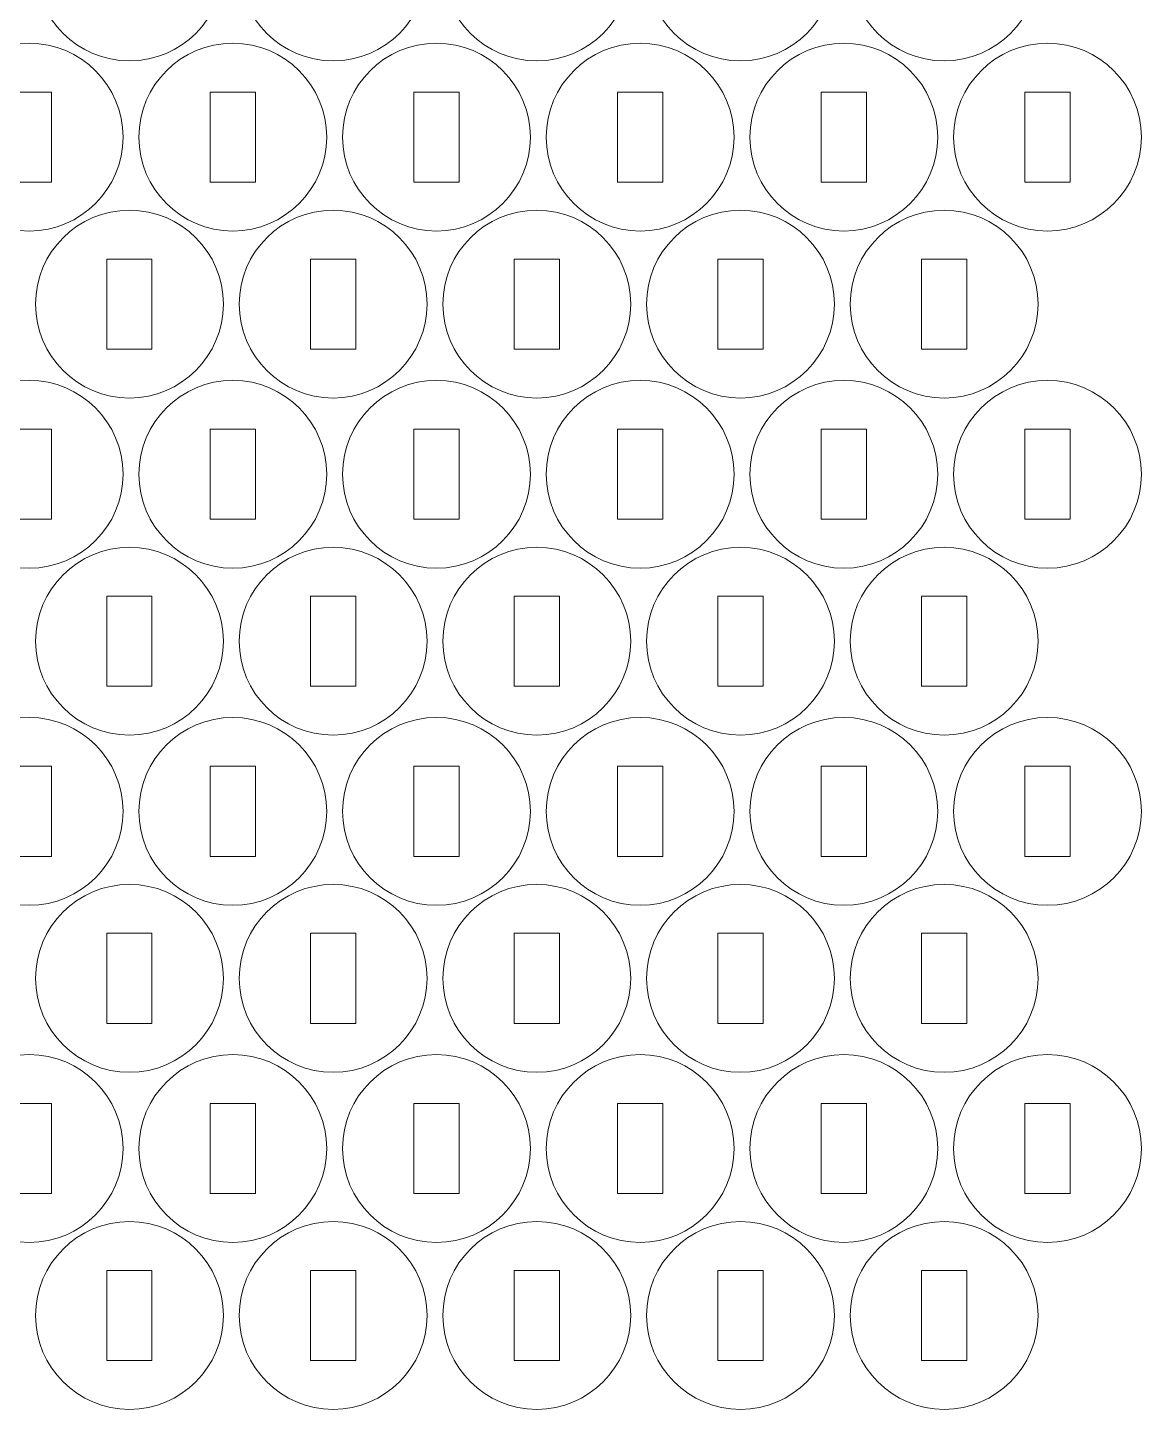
# Model space of a CAD drawing. Header units: millimetres. Extents: x -491 to 491, y -426 to 426.
# Drawn here: x -247.4 to -173.2, y -425.5 to -333.6 of the extents above; entities that cross this region are included whole.
import ezdxf

# ---------------------------------------------------------------- set-up
doc = ezdxf.new("R2010")
doc.units = ezdxf.units.MM
doc.header["$MEASUREMENT"] = 0
doc.layers.add('Camada 1', color=7, linetype='Continuous')

msp = doc.modelspace()

# ---------------------------------------------------------------- linework, layer by layer
at = {"layer": 'Camada 1', "lineweight": 20}
for points in [[(-240.6048, -323.2851), (-244.0566, -323.2851), (-246.8548, -326.0833), (-246.8548, -329.5351), (-246.8548, -329.5351), (-246.8548, -332.9869), (-244.0566, -335.7851), (-240.6048, -335.7851), (-240.6048, -335.7851), (-237.153, -335.7851), (-234.3548, -332.9869), (-234.3548, -329.5351), (-234.3548, -329.5351), (-234.3548, -326.0833), (-237.153, -323.2851), (-240.6048, -323.2851)], [(-227.0464, -323.2851), (-230.4982, -323.2851), (-233.2964, -326.0833), (-233.2964, -329.5351), (-233.2964, -329.5351), (-233.2964, -332.9869), (-230.4982, -335.7851), (-227.0464, -335.7851), (-227.0464, -335.7851), (-223.5946, -335.7851), (-220.7964, -332.9869), (-220.7964, -329.5351), (-220.7964, -329.5351), (-220.7964, -326.0833), (-223.5946, -323.2851), (-227.0464, -323.2851)], [(-213.488, -323.2851), (-216.9398, -323.2851), (-219.738, -326.0833), (-219.738, -329.5351), (-219.738, -329.5351), (-219.738, -332.9869), (-216.9398, -335.7851), (-213.488, -335.7851), (-213.488, -335.7851), (-210.0362, -335.7851), (-207.238, -332.9869), (-207.238, -329.5351), (-207.238, -329.5351), (-207.238, -326.0833), (-210.0362, -323.2851), (-213.488, -323.2851)], [(-199.9296, -323.2851), (-203.3814, -323.2851), (-206.1796, -326.0833), (-206.1796, -329.5351), (-206.1796, -329.5351), (-206.1796, -332.9869), (-203.3814, -335.7851), (-199.9296, -335.7851), (-199.9296, -335.7851), (-196.4778, -335.7851), (-193.6796, -332.9869), (-193.6796, -329.5351), (-193.6796, -329.5351), (-193.6796, -326.0833), (-196.4778, -323.2851), (-199.9296, -323.2851)], [(-186.3712, -323.2851), (-189.823, -323.2851), (-192.6212, -326.0833), (-192.6212, -329.5351), (-192.6212, -329.5351), (-192.6212, -332.9869), (-189.823, -335.7851), (-186.3712, -335.7851), (-186.3712, -335.7851), (-182.9194, -335.7851), (-180.1212, -332.9869), (-180.1212, -329.5351), (-180.1212, -329.5351), (-180.1212, -326.0833), (-182.9194, -323.2851), (-186.3712, -323.2851)], [(-247.284, -334.6093), (-250.7358, -334.6093), (-253.534, -337.4075), (-253.534, -340.8593), (-253.534, -340.8593), (-253.534, -344.3111), (-250.7358, -347.1093), (-247.284, -347.1093), (-247.284, -347.1093), (-243.8322, -347.1093), (-241.034, -344.3111), (-241.034, -340.8593), (-241.034, -340.8593), (-241.034, -337.4075), (-243.8322, -334.6093), (-247.284, -334.6093)], [(-233.7256, -334.6093), (-237.1774, -334.6093), (-239.9756, -337.4075), (-239.9756, -340.8593), (-239.9756, -340.8593), (-239.9756, -344.3111), (-237.1774, -347.1093), (-233.7256, -347.1093), (-233.7256, -347.1093), (-230.2738, -347.1093), (-227.4756, -344.3111), (-227.4756, -340.8593), (-227.4756, -340.8593), (-227.4756, -337.4075), (-230.2738, -334.6093), (-233.7256, -334.6093)], [(-220.1672, -334.6093), (-223.619, -334.6093), (-226.4172, -337.4075), (-226.4172, -340.8593), (-226.4172, -340.8593), (-226.4172, -344.3111), (-223.619, -347.1093), (-220.1672, -347.1093), (-220.1672, -347.1093), (-216.7154, -347.1093), (-213.9172, -344.3111), (-213.9172, -340.8593), (-213.9172, -340.8593), (-213.9172, -337.4075), (-216.7154, -334.6093), (-220.1672, -334.6093)], [(-206.6088, -334.6093), (-210.0606, -334.6093), (-212.8588, -337.4075), (-212.8588, -340.8593), (-212.8588, -340.8593), (-212.8588, -344.3111), (-210.0606, -347.1093), (-206.6088, -347.1093), (-206.6088, -347.1093), (-203.157, -347.1093), (-200.3588, -344.3111), (-200.3588, -340.8593), (-200.3588, -340.8593), (-200.3588, -337.4075), (-203.157, -334.6093), (-206.6088, -334.6093)], [(-193.0504, -334.6093), (-196.5022, -334.6093), (-199.3004, -337.4075), (-199.3004, -340.8593), (-199.3004, -340.8593), (-199.3004, -344.3111), (-196.5022, -347.1093), (-193.0504, -347.1093), (-193.0504, -347.1093), (-189.5986, -347.1093), (-186.8004, -344.3111), (-186.8004, -340.8593), (-186.8004, -340.8593), (-186.8004, -337.4075), (-189.5986, -334.6093), (-193.0504, -334.6093)], [(-179.492, -334.6093), (-182.9438, -334.6093), (-185.742, -337.4075), (-185.742, -340.8593), (-185.742, -340.8593), (-185.742, -344.3111), (-182.9438, -347.1093), (-179.492, -347.1093), (-179.492, -347.1093), (-176.0402, -347.1093), (-173.242, -344.3111), (-173.242, -340.8593), (-173.242, -340.8593), (-173.242, -337.4075), (-176.0402, -334.6093), (-179.492, -334.6093)], [(-245.784, -337.8593), (-245.784, -337.8593), (-248.784, -337.8593), (-248.784, -337.8593), (-248.784, -337.8593), (-248.784, -337.8593), (-248.784, -343.8593), (-248.784, -343.8593), (-248.784, -343.8593), (-248.784, -343.8593), (-245.784, -343.8593), (-245.784, -343.8593), (-245.784, -343.8593), (-245.784, -343.8593), (-245.784, -337.8593), (-245.784, -337.8593)], [(-232.2256, -337.8593), (-232.2256, -337.8593), (-235.2256, -337.8593), (-235.2256, -337.8593), (-235.2256, -337.8593), (-235.2256, -337.8593), (-235.2256, -343.8593), (-235.2256, -343.8593), (-235.2256, -343.8593), (-235.2256, -343.8593), (-232.2256, -343.8593), (-232.2256, -343.8593), (-232.2256, -343.8593), (-232.2256, -343.8593), (-232.2256, -337.8593), (-232.2256, -337.8593)], [(-218.6672, -337.8593), (-218.6672, -337.8593), (-221.6672, -337.8593), (-221.6672, -337.8593), (-221.6672, -337.8593), (-221.6672, -337.8593), (-221.6672, -343.8593), (-221.6672, -343.8593), (-221.6672, -343.8593), (-221.6672, -343.8593), (-218.6672, -343.8593), (-218.6672, -343.8593), (-218.6672, -343.8593), (-218.6672, -343.8593), (-218.6672, -337.8593), (-218.6672, -337.8593)], [(-205.1088, -337.8593), (-205.1088, -337.8593), (-208.1088, -337.8593), (-208.1088, -337.8593), (-208.1088, -337.8593), (-208.1088, -337.8593), (-208.1088, -343.8593), (-208.1088, -343.8593), (-208.1088, -343.8593), (-208.1088, -343.8593), (-205.1088, -343.8593), (-205.1088, -343.8593), (-205.1088, -343.8593), (-205.1088, -343.8593), (-205.1088, -337.8593), (-205.1088, -337.8593)], [(-191.5504, -337.8593), (-191.5504, -337.8593), (-194.5504, -337.8593), (-194.5504, -337.8593), (-194.5504, -337.8593), (-194.5504, -337.8593), (-194.5504, -343.8593), (-194.5504, -343.8593), (-194.5504, -343.8593), (-194.5504, -343.8593), (-191.5504, -343.8593), (-191.5504, -343.8593), (-191.5504, -343.8593), (-191.5504, -343.8593), (-191.5504, -337.8593), (-191.5504, -337.8593)], [(-177.992, -337.8593), (-177.992, -337.8593), (-180.992, -337.8593), (-180.992, -337.8593), (-180.992, -337.8593), (-180.992, -337.8593), (-180.992, -343.8593), (-180.992, -343.8593), (-180.992, -343.8593), (-180.992, -343.8593), (-177.992, -343.8593), (-177.992, -343.8593), (-177.992, -343.8593), (-177.992, -343.8593), (-177.992, -337.8593), (-177.992, -337.8593)], [(-240.6048, -345.7218), (-244.0566, -345.7218), (-246.8548, -348.52), (-246.8548, -351.9718), (-246.8548, -351.9718), (-246.8548, -355.4236), (-244.0566, -358.2218), (-240.6048, -358.2218), (-240.6048, -358.2218), (-237.153, -358.2218), (-234.3548, -355.4236), (-234.3548, -351.9718), (-234.3548, -351.9718), (-234.3548, -348.52), (-237.153, -345.7218), (-240.6048, -345.7218)], [(-227.0464, -345.7218), (-230.4982, -345.7218), (-233.2964, -348.52), (-233.2964, -351.9718), (-233.2964, -351.9718), (-233.2964, -355.4236), (-230.4982, -358.2218), (-227.0464, -358.2218), (-227.0464, -358.2218), (-223.5946, -358.2218), (-220.7964, -355.4236), (-220.7964, -351.9718), (-220.7964, -351.9718), (-220.7964, -348.52), (-223.5946, -345.7218), (-227.0464, -345.7218)], [(-213.488, -345.7218), (-216.9398, -345.7218), (-219.738, -348.52), (-219.738, -351.9718), (-219.738, -351.9718), (-219.738, -355.4236), (-216.9398, -358.2218), (-213.488, -358.2218), (-213.488, -358.2218), (-210.0362, -358.2218), (-207.238, -355.4236), (-207.238, -351.9718), (-207.238, -351.9718), (-207.238, -348.52), (-210.0362, -345.7218), (-213.488, -345.7218)], [(-199.9296, -345.7218), (-203.3814, -345.7218), (-206.1796, -348.52), (-206.1796, -351.9718), (-206.1796, -351.9718), (-206.1796, -355.4236), (-203.3814, -358.2218), (-199.9296, -358.2218), (-199.9296, -358.2218), (-196.4778, -358.2218), (-193.6796, -355.4236), (-193.6796, -351.9718), (-193.6796, -351.9718), (-193.6796, -348.52), (-196.4778, -345.7218), (-199.9296, -345.7218)], [(-186.3712, -345.7218), (-189.823, -345.7218), (-192.6212, -348.52), (-192.6212, -351.9718), (-192.6212, -351.9718), (-192.6212, -355.4236), (-189.823, -358.2218), (-186.3712, -358.2218), (-186.3712, -358.2218), (-182.9194, -358.2218), (-180.1212, -355.4236), (-180.1212, -351.9718), (-180.1212, -351.9718), (-180.1212, -348.52), (-182.9194, -345.7218), (-186.3712, -345.7218)], [(-239.1048, -348.9718), (-239.1048, -348.9718), (-242.1048, -348.9718), (-242.1048, -348.9718), (-242.1048, -348.9718), (-242.1048, -348.9718), (-242.1048, -354.9718), (-242.1048, -354.9718), (-242.1048, -354.9718), (-242.1048, -354.9718), (-239.1048, -354.9718), (-239.1048, -354.9718), (-239.1048, -354.9718), (-239.1048, -354.9718), (-239.1048, -348.9718), (-239.1048, -348.9718)], [(-225.5464, -348.9718), (-225.5464, -348.9718), (-228.5464, -348.9718), (-228.5464, -348.9718), (-228.5464, -348.9718), (-228.5464, -348.9718), (-228.5464, -354.9718), (-228.5464, -354.9718), (-228.5464, -354.9718), (-228.5464, -354.9718), (-225.5464, -354.9718), (-225.5464, -354.9718), (-225.5464, -354.9718), (-225.5464, -354.9718), (-225.5464, -348.9718), (-225.5464, -348.9718)], [(-211.988, -348.9718), (-211.988, -348.9718), (-214.988, -348.9718), (-214.988, -348.9718), (-214.988, -348.9718), (-214.988, -348.9718), (-214.988, -354.9718), (-214.988, -354.9718), (-214.988, -354.9718), (-214.988, -354.9718), (-211.988, -354.9718), (-211.988, -354.9718), (-211.988, -354.9718), (-211.988, -354.9718), (-211.988, -348.9718), (-211.988, -348.9718)], [(-198.4296, -348.9718), (-198.4296, -348.9718), (-201.4296, -348.9718), (-201.4296, -348.9718), (-201.4296, -348.9718), (-201.4296, -348.9718), (-201.4296, -354.9718), (-201.4296, -354.9718), (-201.4296, -354.9718), (-201.4296, -354.9718), (-198.4296, -354.9718), (-198.4296, -354.9718), (-198.4296, -354.9718), (-198.4296, -354.9718), (-198.4296, -348.9718), (-198.4296, -348.9718)], [(-184.8712, -348.9718), (-184.8712, -348.9718), (-187.8712, -348.9718), (-187.8712, -348.9718), (-187.8712, -348.9718), (-187.8712, -348.9718), (-187.8712, -354.9718), (-187.8712, -354.9718), (-187.8712, -354.9718), (-187.8712, -354.9718), (-184.8712, -354.9718), (-184.8712, -354.9718), (-184.8712, -354.9718), (-184.8712, -354.9718), (-184.8712, -348.9718), (-184.8712, -348.9718)], [(-247.284, -357.046), (-250.7358, -357.046), (-253.534, -359.8442), (-253.534, -363.296), (-253.534, -363.296), (-253.534, -366.7478), (-250.7358, -369.546), (-247.284, -369.546), (-247.284, -369.546), (-243.8322, -369.546), (-241.034, -366.7478), (-241.034, -363.296), (-241.034, -363.296), (-241.034, -359.8442), (-243.8322, -357.046), (-247.284, -357.046)], [(-233.7256, -357.046), (-237.1774, -357.046), (-239.9756, -359.8442), (-239.9756, -363.296), (-239.9756, -363.296), (-239.9756, -366.7478), (-237.1774, -369.546), (-233.7256, -369.546), (-233.7256, -369.546), (-230.2738, -369.546), (-227.4756, -366.7478), (-227.4756, -363.296), (-227.4756, -363.296), (-227.4756, -359.8442), (-230.2738, -357.046), (-233.7256, -357.046)], [(-220.1672, -357.046), (-223.619, -357.046), (-226.4172, -359.8442), (-226.4172, -363.296), (-226.4172, -363.296), (-226.4172, -366.7478), (-223.619, -369.546), (-220.1672, -369.546), (-220.1672, -369.546), (-216.7154, -369.546), (-213.9172, -366.7478), (-213.9172, -363.296), (-213.9172, -363.296), (-213.9172, -359.8442), (-216.7154, -357.046), (-220.1672, -357.046)], [(-206.6088, -357.046), (-210.0606, -357.046), (-212.8588, -359.8442), (-212.8588, -363.296), (-212.8588, -363.296), (-212.8588, -366.7478), (-210.0606, -369.546), (-206.6088, -369.546), (-206.6088, -369.546), (-203.157, -369.546), (-200.3588, -366.7478), (-200.3588, -363.296), (-200.3588, -363.296), (-200.3588, -359.8442), (-203.157, -357.046), (-206.6088, -357.046)], [(-193.0504, -357.046), (-196.5022, -357.046), (-199.3004, -359.8442), (-199.3004, -363.296), (-199.3004, -363.296), (-199.3004, -366.7478), (-196.5022, -369.546), (-193.0504, -369.546), (-193.0504, -369.546), (-189.5986, -369.546), (-186.8004, -366.7478), (-186.8004, -363.296), (-186.8004, -363.296), (-186.8004, -359.8442), (-189.5986, -357.046), (-193.0504, -357.046)], [(-179.492, -357.046), (-182.9438, -357.046), (-185.742, -359.8442), (-185.742, -363.296), (-185.742, -363.296), (-185.742, -366.7478), (-182.9438, -369.546), (-179.492, -369.546), (-179.492, -369.546), (-176.0402, -369.546), (-173.242, -366.7478), (-173.242, -363.296), (-173.242, -363.296), (-173.242, -359.8442), (-176.0402, -357.046), (-179.492, -357.046)], [(-245.784, -360.296), (-245.784, -360.296), (-248.784, -360.296), (-248.784, -360.296), (-248.784, -360.296), (-248.784, -360.296), (-248.784, -366.296), (-248.784, -366.296), (-248.784, -366.296), (-248.784, -366.296), (-245.784, -366.296), (-245.784, -366.296), (-245.784, -366.296), (-245.784, -366.296), (-245.784, -360.296), (-245.784, -360.296)], [(-232.2256, -360.296), (-232.2256, -360.296), (-235.2256, -360.296), (-235.2256, -360.296), (-235.2256, -360.296), (-235.2256, -360.296), (-235.2256, -366.296), (-235.2256, -366.296), (-235.2256, -366.296), (-235.2256, -366.296), (-232.2256, -366.296), (-232.2256, -366.296), (-232.2256, -366.296), (-232.2256, -366.296), (-232.2256, -360.296), (-232.2256, -360.296)], [(-218.6672, -360.296), (-218.6672, -360.296), (-221.6672, -360.296), (-221.6672, -360.296), (-221.6672, -360.296), (-221.6672, -360.296), (-221.6672, -366.296), (-221.6672, -366.296), (-221.6672, -366.296), (-221.6672, -366.296), (-218.6672, -366.296), (-218.6672, -366.296), (-218.6672, -366.296), (-218.6672, -366.296), (-218.6672, -360.296), (-218.6672, -360.296)], [(-205.1088, -360.296), (-205.1088, -360.296), (-208.1088, -360.296), (-208.1088, -360.296), (-208.1088, -360.296), (-208.1088, -360.296), (-208.1088, -366.296), (-208.1088, -366.296), (-208.1088, -366.296), (-208.1088, -366.296), (-205.1088, -366.296), (-205.1088, -366.296), (-205.1088, -366.296), (-205.1088, -366.296), (-205.1088, -360.296), (-205.1088, -360.296)], [(-191.5504, -360.296), (-191.5504, -360.296), (-194.5504, -360.296), (-194.5504, -360.296), (-194.5504, -360.296), (-194.5504, -360.296), (-194.5504, -366.296), (-194.5504, -366.296), (-194.5504, -366.296), (-194.5504, -366.296), (-191.5504, -366.296), (-191.5504, -366.296), (-191.5504, -366.296), (-191.5504, -366.296), (-191.5504, -360.296), (-191.5504, -360.296)], [(-177.992, -360.296), (-177.992, -360.296), (-180.992, -360.296), (-180.992, -360.296), (-180.992, -360.296), (-180.992, -360.296), (-180.992, -366.296), (-180.992, -366.296), (-180.992, -366.296), (-180.992, -366.296), (-177.992, -366.296), (-177.992, -366.296), (-177.992, -366.296), (-177.992, -366.296), (-177.992, -360.296), (-177.992, -360.296)], [(-240.6048, -368.1585), (-244.0566, -368.1585), (-246.8548, -370.9567), (-246.8548, -374.4085), (-246.8548, -374.4085), (-246.8548, -377.8603), (-244.0566, -380.6585), (-240.6048, -380.6585), (-240.6048, -380.6585), (-237.153, -380.6585), (-234.3548, -377.8603), (-234.3548, -374.4085), (-234.3548, -374.4085), (-234.3548, -370.9567), (-237.153, -368.1585), (-240.6048, -368.1585)], [(-227.0464, -368.1585), (-230.4982, -368.1585), (-233.2964, -370.9567), (-233.2964, -374.4085), (-233.2964, -374.4085), (-233.2964, -377.8603), (-230.4982, -380.6585), (-227.0464, -380.6585), (-227.0464, -380.6585), (-223.5946, -380.6585), (-220.7964, -377.8603), (-220.7964, -374.4085), (-220.7964, -374.4085), (-220.7964, -370.9567), (-223.5946, -368.1585), (-227.0464, -368.1585)], [(-213.488, -368.1585), (-216.9398, -368.1585), (-219.738, -370.9567), (-219.738, -374.4085), (-219.738, -374.4085), (-219.738, -377.8603), (-216.9398, -380.6585), (-213.488, -380.6585), (-213.488, -380.6585), (-210.0362, -380.6585), (-207.238, -377.8603), (-207.238, -374.4085), (-207.238, -374.4085), (-207.238, -370.9567), (-210.0362, -368.1585), (-213.488, -368.1585)], [(-199.9296, -368.1585), (-203.3814, -368.1585), (-206.1796, -370.9567), (-206.1796, -374.4085), (-206.1796, -374.4085), (-206.1796, -377.8603), (-203.3814, -380.6585), (-199.9296, -380.6585), (-199.9296, -380.6585), (-196.4778, -380.6585), (-193.6796, -377.8603), (-193.6796, -374.4085), (-193.6796, -374.4085), (-193.6796, -370.9567), (-196.4778, -368.1585), (-199.9296, -368.1585)], [(-186.3712, -368.1585), (-189.823, -368.1585), (-192.6212, -370.9567), (-192.6212, -374.4085), (-192.6212, -374.4085), (-192.6212, -377.8603), (-189.823, -380.6585), (-186.3712, -380.6585), (-186.3712, -380.6585), (-182.9194, -380.6585), (-180.1212, -377.8603), (-180.1212, -374.4085), (-180.1212, -374.4085), (-180.1212, -370.9567), (-182.9194, -368.1585), (-186.3712, -368.1585)], [(-239.1048, -371.4085), (-239.1048, -371.4085), (-242.1048, -371.4085), (-242.1048, -371.4085), (-242.1048, -371.4085), (-242.1048, -371.4085), (-242.1048, -377.4085), (-242.1048, -377.4085), (-242.1048, -377.4085), (-242.1048, -377.4085), (-239.1048, -377.4085), (-239.1048, -377.4085), (-239.1048, -377.4085), (-239.1048, -377.4085), (-239.1048, -371.4085), (-239.1048, -371.4085)], [(-225.5464, -371.4085), (-225.5464, -371.4085), (-228.5464, -371.4085), (-228.5464, -371.4085), (-228.5464, -371.4085), (-228.5464, -371.4085), (-228.5464, -377.4085), (-228.5464, -377.4085), (-228.5464, -377.4085), (-228.5464, -377.4085), (-225.5464, -377.4085), (-225.5464, -377.4085), (-225.5464, -377.4085), (-225.5464, -377.4085), (-225.5464, -371.4085), (-225.5464, -371.4085)], [(-211.988, -371.4085), (-211.988, -371.4085), (-214.988, -371.4085), (-214.988, -371.4085), (-214.988, -371.4085), (-214.988, -371.4085), (-214.988, -377.4085), (-214.988, -377.4085), (-214.988, -377.4085), (-214.988, -377.4085), (-211.988, -377.4085), (-211.988, -377.4085), (-211.988, -377.4085), (-211.988, -377.4085), (-211.988, -371.4085), (-211.988, -371.4085)], [(-198.4296, -371.4085), (-198.4296, -371.4085), (-201.4296, -371.4085), (-201.4296, -371.4085), (-201.4296, -371.4085), (-201.4296, -371.4085), (-201.4296, -377.4085), (-201.4296, -377.4085), (-201.4296, -377.4085), (-201.4296, -377.4085), (-198.4296, -377.4085), (-198.4296, -377.4085), (-198.4296, -377.4085), (-198.4296, -377.4085), (-198.4296, -371.4085), (-198.4296, -371.4085)], [(-184.8712, -371.4085), (-184.8712, -371.4085), (-187.8712, -371.4085), (-187.8712, -371.4085), (-187.8712, -371.4085), (-187.8712, -371.4085), (-187.8712, -377.4085), (-187.8712, -377.4085), (-187.8712, -377.4085), (-187.8712, -377.4085), (-184.8712, -377.4085), (-184.8712, -377.4085), (-184.8712, -377.4085), (-184.8712, -377.4085), (-184.8712, -371.4085), (-184.8712, -371.4085)], [(-247.284, -379.4827), (-250.7358, -379.4827), (-253.534, -382.2809), (-253.534, -385.7327), (-253.534, -385.7327), (-253.534, -389.1845), (-250.7358, -391.9827), (-247.284, -391.9827), (-247.284, -391.9827), (-243.8322, -391.9827), (-241.034, -389.1845), (-241.034, -385.7327), (-241.034, -385.7327), (-241.034, -382.2809), (-243.8322, -379.4827), (-247.284, -379.4827)], [(-233.7256, -379.4827), (-237.1774, -379.4827), (-239.9756, -382.2809), (-239.9756, -385.7327), (-239.9756, -385.7327), (-239.9756, -389.1845), (-237.1774, -391.9827), (-233.7256, -391.9827), (-233.7256, -391.9827), (-230.2738, -391.9827), (-227.4756, -389.1845), (-227.4756, -385.7327), (-227.4756, -385.7327), (-227.4756, -382.2809), (-230.2738, -379.4827), (-233.7256, -379.4827)], [(-220.1672, -379.4827), (-223.619, -379.4827), (-226.4172, -382.2809), (-226.4172, -385.7327), (-226.4172, -385.7327), (-226.4172, -389.1845), (-223.619, -391.9827), (-220.1672, -391.9827), (-220.1672, -391.9827), (-216.7154, -391.9827), (-213.9172, -389.1845), (-213.9172, -385.7327), (-213.9172, -385.7327), (-213.9172, -382.2809), (-216.7154, -379.4827), (-220.1672, -379.4827)], [(-206.6088, -379.4827), (-210.0606, -379.4827), (-212.8588, -382.2809), (-212.8588, -385.7327), (-212.8588, -385.7327), (-212.8588, -389.1845), (-210.0606, -391.9827), (-206.6088, -391.9827), (-206.6088, -391.9827), (-203.157, -391.9827), (-200.3588, -389.1845), (-200.3588, -385.7327), (-200.3588, -385.7327), (-200.3588, -382.2809), (-203.157, -379.4827), (-206.6088, -379.4827)], [(-193.0504, -379.4827), (-196.5022, -379.4827), (-199.3004, -382.2809), (-199.3004, -385.7327), (-199.3004, -385.7327), (-199.3004, -389.1845), (-196.5022, -391.9827), (-193.0504, -391.9827), (-193.0504, -391.9827), (-189.5986, -391.9827), (-186.8004, -389.1845), (-186.8004, -385.7327), (-186.8004, -385.7327), (-186.8004, -382.2809), (-189.5986, -379.4827), (-193.0504, -379.4827)], [(-179.492, -379.4827), (-182.9438, -379.4827), (-185.742, -382.2809), (-185.742, -385.7327), (-185.742, -385.7327), (-185.742, -389.1845), (-182.9438, -391.9827), (-179.492, -391.9827), (-179.492, -391.9827), (-176.0402, -391.9827), (-173.242, -389.1845), (-173.242, -385.7327), (-173.242, -385.7327), (-173.242, -382.2809), (-176.0402, -379.4827), (-179.492, -379.4827)], [(-245.784, -382.7327), (-245.784, -382.7327), (-248.784, -382.7327), (-248.784, -382.7327), (-248.784, -382.7327), (-248.784, -382.7327), (-248.784, -388.7327), (-248.784, -388.7327), (-248.784, -388.7327), (-248.784, -388.7327), (-245.784, -388.7327), (-245.784, -388.7327), (-245.784, -388.7327), (-245.784, -388.7327), (-245.784, -382.7327), (-245.784, -382.7327)], [(-232.2256, -382.7327), (-232.2256, -382.7327), (-235.2256, -382.7327), (-235.2256, -382.7327), (-235.2256, -382.7327), (-235.2256, -382.7327), (-235.2256, -388.7327), (-235.2256, -388.7327), (-235.2256, -388.7327), (-235.2256, -388.7327), (-232.2256, -388.7327), (-232.2256, -388.7327), (-232.2256, -388.7327), (-232.2256, -388.7327), (-232.2256, -382.7327), (-232.2256, -382.7327)], [(-218.6672, -382.7327), (-218.6672, -382.7327), (-221.6672, -382.7327), (-221.6672, -382.7327), (-221.6672, -382.7327), (-221.6672, -382.7327), (-221.6672, -388.7327), (-221.6672, -388.7327), (-221.6672, -388.7327), (-221.6672, -388.7327), (-218.6672, -388.7327), (-218.6672, -388.7327), (-218.6672, -388.7327), (-218.6672, -388.7327), (-218.6672, -382.7327), (-218.6672, -382.7327)], [(-205.1088, -382.7327), (-205.1088, -382.7327), (-208.1088, -382.7327), (-208.1088, -382.7327), (-208.1088, -382.7327), (-208.1088, -382.7327), (-208.1088, -388.7327), (-208.1088, -388.7327), (-208.1088, -388.7327), (-208.1088, -388.7327), (-205.1088, -388.7327), (-205.1088, -388.7327), (-205.1088, -388.7327), (-205.1088, -388.7327), (-205.1088, -382.7327), (-205.1088, -382.7327)], [(-191.5504, -382.7327), (-191.5504, -382.7327), (-194.5504, -382.7327), (-194.5504, -382.7327), (-194.5504, -382.7327), (-194.5504, -382.7327), (-194.5504, -388.7327), (-194.5504, -388.7327), (-194.5504, -388.7327), (-194.5504, -388.7327), (-191.5504, -388.7327), (-191.5504, -388.7327), (-191.5504, -388.7327), (-191.5504, -388.7327), (-191.5504, -382.7327), (-191.5504, -382.7327)], [(-177.992, -382.7327), (-177.992, -382.7327), (-180.992, -382.7327), (-180.992, -382.7327), (-180.992, -382.7327), (-180.992, -382.7327), (-180.992, -388.7327), (-180.992, -388.7327), (-180.992, -388.7327), (-180.992, -388.7327), (-177.992, -388.7327), (-177.992, -388.7327), (-177.992, -388.7327), (-177.992, -388.7327), (-177.992, -382.7327), (-177.992, -382.7327)], [(-240.6048, -390.5952), (-244.0566, -390.5952), (-246.8548, -393.3934), (-246.8548, -396.8452), (-246.8548, -396.8452), (-246.8548, -400.297), (-244.0566, -403.0952), (-240.6048, -403.0952), (-240.6048, -403.0952), (-237.153, -403.0952), (-234.3548, -400.297), (-234.3548, -396.8452), (-234.3548, -396.8452), (-234.3548, -393.3934), (-237.153, -390.5952), (-240.6048, -390.5952)], [(-227.0464, -390.5952), (-230.4982, -390.5952), (-233.2964, -393.3934), (-233.2964, -396.8452), (-233.2964, -396.8452), (-233.2964, -400.297), (-230.4982, -403.0952), (-227.0464, -403.0952), (-227.0464, -403.0952), (-223.5946, -403.0952), (-220.7964, -400.297), (-220.7964, -396.8452), (-220.7964, -396.8452), (-220.7964, -393.3934), (-223.5946, -390.5952), (-227.0464, -390.5952)], [(-213.488, -390.5952), (-216.9398, -390.5952), (-219.738, -393.3934), (-219.738, -396.8452), (-219.738, -396.8452), (-219.738, -400.297), (-216.9398, -403.0952), (-213.488, -403.0952), (-213.488, -403.0952), (-210.0362, -403.0952), (-207.238, -400.297), (-207.238, -396.8452), (-207.238, -396.8452), (-207.238, -393.3934), (-210.0362, -390.5952), (-213.488, -390.5952)], [(-199.9296, -390.5952), (-203.3814, -390.5952), (-206.1796, -393.3934), (-206.1796, -396.8452), (-206.1796, -396.8452), (-206.1796, -400.297), (-203.3814, -403.0952), (-199.9296, -403.0952), (-199.9296, -403.0952), (-196.4778, -403.0952), (-193.6796, -400.297), (-193.6796, -396.8452), (-193.6796, -396.8452), (-193.6796, -393.3934), (-196.4778, -390.5952), (-199.9296, -390.5952)], [(-186.3712, -390.5952), (-189.823, -390.5952), (-192.6212, -393.3934), (-192.6212, -396.8452), (-192.6212, -396.8452), (-192.6212, -400.297), (-189.823, -403.0952), (-186.3712, -403.0952), (-186.3712, -403.0952), (-182.9194, -403.0952), (-180.1212, -400.297), (-180.1212, -396.8452), (-180.1212, -396.8452), (-180.1212, -393.3934), (-182.9194, -390.5952), (-186.3712, -390.5952)], [(-239.1048, -393.8452), (-239.1048, -393.8452), (-242.1048, -393.8452), (-242.1048, -393.8452), (-242.1048, -393.8452), (-242.1048, -393.8452), (-242.1048, -399.8452), (-242.1048, -399.8452), (-242.1048, -399.8452), (-242.1048, -399.8452), (-239.1048, -399.8452), (-239.1048, -399.8452), (-239.1048, -399.8452), (-239.1048, -399.8452), (-239.1048, -393.8452), (-239.1048, -393.8452)], [(-225.5464, -393.8452), (-225.5464, -393.8452), (-228.5464, -393.8452), (-228.5464, -393.8452), (-228.5464, -393.8452), (-228.5464, -393.8452), (-228.5464, -399.8452), (-228.5464, -399.8452), (-228.5464, -399.8452), (-228.5464, -399.8452), (-225.5464, -399.8452), (-225.5464, -399.8452), (-225.5464, -399.8452), (-225.5464, -399.8452), (-225.5464, -393.8452), (-225.5464, -393.8452)], [(-211.988, -393.8452), (-211.988, -393.8452), (-214.988, -393.8452), (-214.988, -393.8452), (-214.988, -393.8452), (-214.988, -393.8452), (-214.988, -399.8452), (-214.988, -399.8452), (-214.988, -399.8452), (-214.988, -399.8452), (-211.988, -399.8452), (-211.988, -399.8452), (-211.988, -399.8452), (-211.988, -399.8452), (-211.988, -393.8452), (-211.988, -393.8452)], [(-198.4296, -393.8452), (-198.4296, -393.8452), (-201.4296, -393.8452), (-201.4296, -393.8452), (-201.4296, -393.8452), (-201.4296, -393.8452), (-201.4296, -399.8452), (-201.4296, -399.8452), (-201.4296, -399.8452), (-201.4296, -399.8452), (-198.4296, -399.8452), (-198.4296, -399.8452), (-198.4296, -399.8452), (-198.4296, -399.8452), (-198.4296, -393.8452), (-198.4296, -393.8452)], [(-184.8712, -393.8452), (-184.8712, -393.8452), (-187.8712, -393.8452), (-187.8712, -393.8452), (-187.8712, -393.8452), (-187.8712, -393.8452), (-187.8712, -399.8452), (-187.8712, -399.8452), (-187.8712, -399.8452), (-187.8712, -399.8452), (-184.8712, -399.8452), (-184.8712, -399.8452), (-184.8712, -399.8452), (-184.8712, -399.8452), (-184.8712, -393.8452), (-184.8712, -393.8452)], [(-247.284, -401.9194), (-250.7358, -401.9194), (-253.534, -404.7176), (-253.534, -408.1694), (-253.534, -408.1694), (-253.534, -411.6212), (-250.7358, -414.4194), (-247.284, -414.4194), (-247.284, -414.4194), (-243.8322, -414.4194), (-241.034, -411.6212), (-241.034, -408.1694), (-241.034, -408.1694), (-241.034, -404.7176), (-243.8322, -401.9194), (-247.284, -401.9194)], [(-233.7256, -401.9194), (-237.1774, -401.9194), (-239.9756, -404.7176), (-239.9756, -408.1694), (-239.9756, -408.1694), (-239.9756, -411.6212), (-237.1774, -414.4194), (-233.7256, -414.4194), (-233.7256, -414.4194), (-230.2738, -414.4194), (-227.4756, -411.6212), (-227.4756, -408.1694), (-227.4756, -408.1694), (-227.4756, -404.7176), (-230.2738, -401.9194), (-233.7256, -401.9194)], [(-220.1672, -401.9194), (-223.619, -401.9194), (-226.4172, -404.7176), (-226.4172, -408.1694), (-226.4172, -408.1694), (-226.4172, -411.6212), (-223.619, -414.4194), (-220.1672, -414.4194), (-220.1672, -414.4194), (-216.7154, -414.4194), (-213.9172, -411.6212), (-213.9172, -408.1694), (-213.9172, -408.1694), (-213.9172, -404.7176), (-216.7154, -401.9194), (-220.1672, -401.9194)], [(-206.6088, -401.9194), (-210.0606, -401.9194), (-212.8588, -404.7176), (-212.8588, -408.1694), (-212.8588, -408.1694), (-212.8588, -411.6212), (-210.0606, -414.4194), (-206.6088, -414.4194), (-206.6088, -414.4194), (-203.157, -414.4194), (-200.3588, -411.6212), (-200.3588, -408.1694), (-200.3588, -408.1694), (-200.3588, -404.7176), (-203.157, -401.9194), (-206.6088, -401.9194)], [(-193.0504, -401.9194), (-196.5022, -401.9194), (-199.3004, -404.7176), (-199.3004, -408.1694), (-199.3004, -408.1694), (-199.3004, -411.6212), (-196.5022, -414.4194), (-193.0504, -414.4194), (-193.0504, -414.4194), (-189.5986, -414.4194), (-186.8004, -411.6212), (-186.8004, -408.1694), (-186.8004, -408.1694), (-186.8004, -404.7176), (-189.5986, -401.9194), (-193.0504, -401.9194)], [(-179.492, -401.9194), (-182.9438, -401.9194), (-185.742, -404.7176), (-185.742, -408.1694), (-185.742, -408.1694), (-185.742, -411.6212), (-182.9438, -414.4194), (-179.492, -414.4194), (-179.492, -414.4194), (-176.0402, -414.4194), (-173.242, -411.6212), (-173.242, -408.1694), (-173.242, -408.1694), (-173.242, -404.7176), (-176.0402, -401.9194), (-179.492, -401.9194)], [(-245.784, -405.1694), (-245.784, -405.1694), (-248.784, -405.1694), (-248.784, -405.1694), (-248.784, -405.1694), (-248.784, -405.1694), (-248.784, -411.1694), (-248.784, -411.1694), (-248.784, -411.1694), (-248.784, -411.1694), (-245.784, -411.1694), (-245.784, -411.1694), (-245.784, -411.1694), (-245.784, -411.1694), (-245.784, -405.1694), (-245.784, -405.1694)], [(-232.2256, -405.1694), (-232.2256, -405.1694), (-235.2256, -405.1694), (-235.2256, -405.1694), (-235.2256, -405.1694), (-235.2256, -405.1694), (-235.2256, -411.1694), (-235.2256, -411.1694), (-235.2256, -411.1694), (-235.2256, -411.1694), (-232.2256, -411.1694), (-232.2256, -411.1694), (-232.2256, -411.1694), (-232.2256, -411.1694), (-232.2256, -405.1694), (-232.2256, -405.1694)], [(-218.6672, -405.1694), (-218.6672, -405.1694), (-221.6672, -405.1694), (-221.6672, -405.1694), (-221.6672, -405.1694), (-221.6672, -405.1694), (-221.6672, -411.1694), (-221.6672, -411.1694), (-221.6672, -411.1694), (-221.6672, -411.1694), (-218.6672, -411.1694), (-218.6672, -411.1694), (-218.6672, -411.1694), (-218.6672, -411.1694), (-218.6672, -405.1694), (-218.6672, -405.1694)], [(-205.1088, -405.1694), (-205.1088, -405.1694), (-208.1088, -405.1694), (-208.1088, -405.1694), (-208.1088, -405.1694), (-208.1088, -405.1694), (-208.1088, -411.1694), (-208.1088, -411.1694), (-208.1088, -411.1694), (-208.1088, -411.1694), (-205.1088, -411.1694), (-205.1088, -411.1694), (-205.1088, -411.1694), (-205.1088, -411.1694), (-205.1088, -405.1694), (-205.1088, -405.1694)], [(-191.5504, -405.1694), (-191.5504, -405.1694), (-194.5504, -405.1694), (-194.5504, -405.1694), (-194.5504, -405.1694), (-194.5504, -405.1694), (-194.5504, -411.1694), (-194.5504, -411.1694), (-194.5504, -411.1694), (-194.5504, -411.1694), (-191.5504, -411.1694), (-191.5504, -411.1694), (-191.5504, -411.1694), (-191.5504, -411.1694), (-191.5504, -405.1694), (-191.5504, -405.1694)], [(-177.992, -405.1694), (-177.992, -405.1694), (-180.992, -405.1694), (-180.992, -405.1694), (-180.992, -405.1694), (-180.992, -405.1694), (-180.992, -411.1694), (-180.992, -411.1694), (-180.992, -411.1694), (-180.992, -411.1694), (-177.992, -411.1694), (-177.992, -411.1694), (-177.992, -411.1694), (-177.992, -411.1694), (-177.992, -405.1694), (-177.992, -405.1694)], [(-240.6048, -413.0319), (-244.0566, -413.0319), (-246.8548, -415.8301), (-246.8548, -419.2819), (-246.8548, -419.2819), (-246.8548, -422.7337), (-244.0566, -425.5319), (-240.6048, -425.5319), (-240.6048, -425.5319), (-237.153, -425.5319), (-234.3548, -422.7337), (-234.3548, -419.2819), (-234.3548, -419.2819), (-234.3548, -415.8301), (-237.153, -413.0319), (-240.6048, -413.0319)], [(-227.0464, -413.0319), (-230.4982, -413.0319), (-233.2964, -415.8301), (-233.2964, -419.2819), (-233.2964, -419.2819), (-233.2964, -422.7337), (-230.4982, -425.5319), (-227.0464, -425.5319), (-227.0464, -425.5319), (-223.5946, -425.5319), (-220.7964, -422.7337), (-220.7964, -419.2819), (-220.7964, -419.2819), (-220.7964, -415.8301), (-223.5946, -413.0319), (-227.0464, -413.0319)], [(-213.488, -413.0319), (-216.9398, -413.0319), (-219.738, -415.8301), (-219.738, -419.2819), (-219.738, -419.2819), (-219.738, -422.7337), (-216.9398, -425.5319), (-213.488, -425.5319), (-213.488, -425.5319), (-210.0362, -425.5319), (-207.238, -422.7337), (-207.238, -419.2819), (-207.238, -419.2819), (-207.238, -415.8301), (-210.0362, -413.0319), (-213.488, -413.0319)], [(-199.9296, -413.0319), (-203.3814, -413.0319), (-206.1796, -415.8301), (-206.1796, -419.2819), (-206.1796, -419.2819), (-206.1796, -422.7337), (-203.3814, -425.5319), (-199.9296, -425.5319), (-199.9296, -425.5319), (-196.4778, -425.5319), (-193.6796, -422.7337), (-193.6796, -419.2819), (-193.6796, -419.2819), (-193.6796, -415.8301), (-196.4778, -413.0319), (-199.9296, -413.0319)], [(-186.3712, -413.0319), (-189.823, -413.0319), (-192.6212, -415.8301), (-192.6212, -419.2819), (-192.6212, -419.2819), (-192.6212, -422.7337), (-189.823, -425.5319), (-186.3712, -425.5319), (-186.3712, -425.5319), (-182.9194, -425.5319), (-180.1212, -422.7337), (-180.1212, -419.2819), (-180.1212, -419.2819), (-180.1212, -415.8301), (-182.9194, -413.0319), (-186.3712, -413.0319)], [(-239.1048, -416.2819), (-239.1048, -416.2819), (-242.1048, -416.2819), (-242.1048, -416.2819), (-242.1048, -416.2819), (-242.1048, -416.2819), (-242.1048, -422.2819), (-242.1048, -422.2819), (-242.1048, -422.2819), (-242.1048, -422.2819), (-239.1048, -422.2819), (-239.1048, -422.2819), (-239.1048, -422.2819), (-239.1048, -422.2819), (-239.1048, -416.2819), (-239.1048, -416.2819)], [(-225.5464, -416.2819), (-225.5464, -416.2819), (-228.5464, -416.2819), (-228.5464, -416.2819), (-228.5464, -416.2819), (-228.5464, -416.2819), (-228.5464, -422.2819), (-228.5464, -422.2819), (-228.5464, -422.2819), (-228.5464, -422.2819), (-225.5464, -422.2819), (-225.5464, -422.2819), (-225.5464, -422.2819), (-225.5464, -422.2819), (-225.5464, -416.2819), (-225.5464, -416.2819)], [(-211.988, -416.2819), (-211.988, -416.2819), (-214.988, -416.2819), (-214.988, -416.2819), (-214.988, -416.2819), (-214.988, -416.2819), (-214.988, -422.2819), (-214.988, -422.2819), (-214.988, -422.2819), (-214.988, -422.2819), (-211.988, -422.2819), (-211.988, -422.2819), (-211.988, -422.2819), (-211.988, -422.2819), (-211.988, -416.2819), (-211.988, -416.2819)], [(-198.4296, -416.2819), (-198.4296, -416.2819), (-201.4296, -416.2819), (-201.4296, -416.2819), (-201.4296, -416.2819), (-201.4296, -416.2819), (-201.4296, -422.2819), (-201.4296, -422.2819), (-201.4296, -422.2819), (-201.4296, -422.2819), (-198.4296, -422.2819), (-198.4296, -422.2819), (-198.4296, -422.2819), (-198.4296, -422.2819), (-198.4296, -416.2819), (-198.4296, -416.2819)], [(-184.8712, -416.2819), (-184.8712, -416.2819), (-187.8712, -416.2819), (-187.8712, -416.2819), (-187.8712, -416.2819), (-187.8712, -416.2819), (-187.8712, -422.2819), (-187.8712, -422.2819), (-187.8712, -422.2819), (-187.8712, -422.2819), (-184.8712, -422.2819), (-184.8712, -422.2819), (-184.8712, -422.2819), (-184.8712, -422.2819), (-184.8712, -416.2819), (-184.8712, -416.2819)]]:
    msp.add_open_spline(points, degree=3, knots=[0, 0, 0, 0, 0.2, 0.2, 0.2, 0.2, 0.4, 0.4, 0.4, 0.4, 0.6, 0.6, 0.6, 0.6, 1, 1, 1, 1], dxfattribs=at)

doc.saveas('drawing.dxf')
